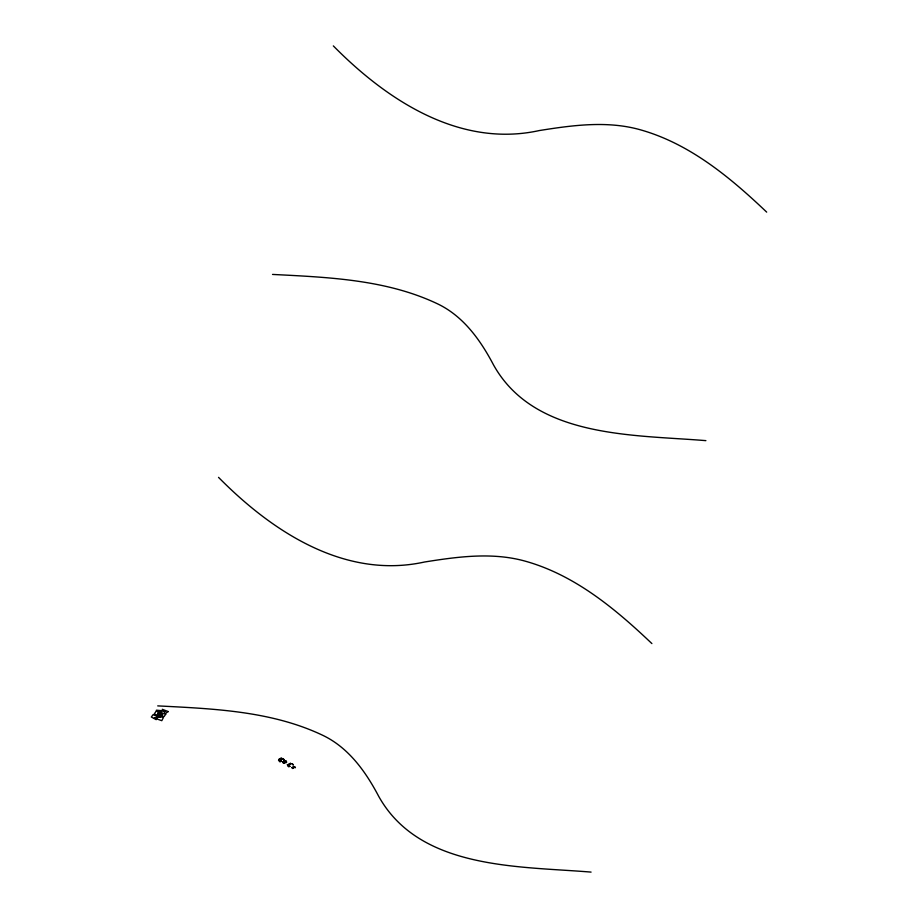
<?xml version="1.0" encoding="UTF-8"?>
<svg xmlns="http://www.w3.org/2000/svg" width="918" height="918" viewBox="0 0 918 918"><rect width="100%" height="100%" fill="white"/><g stroke="black" fill="none" stroke-linecap="round" stroke-linejoin="round"><path stroke-width="1.38" d="M284.729 762.732L283.834 761.274C287.231 763.891 281.528 763.581 283.673 762.135C286.221 763.122 281.987 763.776 283.364 761.366L283.628 762.996L283.536 761.263M283.169 758.647L282.388 758.624L284.362 759.725M283.387 761.343L283.237 762.514M279.967 760.609C277.993 761.768 281.665 762.617 281.126 760.46M282.48 758.658L284.087 759.668M284.947 761.917L286.427 762.456L285.395 762.238L284.844 760.976L285.923 762.514L284.913 760.907M283.226 762.261L284.396 762.101M280.828 761.217L279.416 761.389L280.919 761.114M281.792 758.417L281.011 758.716M280.747 761.309L280.346 760.448M280.759 760.976L281.08 760.391M290.467 763.374L289.296 763.787L290.386 763.742M280.931 758.681C283.903 758.968 277.764 758.463 281.574 758.245M291.465 763.627L292.199 763.833M290.662 763.833L289.193 763.971L290.616 763.363M280.254 759.393L278.51 760.207L280.231 759.289L278.82 760.047L278.693 759.404L280.346 759.094M279.405 759.989L279.806 759.278M281.356 758.681L280.357 758.658M281.356 758.486L281.39 758.394M292.67 764.017L293.473 765.061L292.372 764.338M280.288 758.624L280.816 758.601M272.531 274.425C327.91 277.282 385.744 279.451 436.784 303.479C463.051 315.677 480.355 339.901 493.459 364.802C534.425 438.368 633.443 434.65 705.885 440.64M157.724 705.885C213.114 708.742 270.936 710.911 321.977 734.939C348.243 747.137 365.548 771.361 378.664 796.262C419.629 869.828 518.636 866.11 591.077 872.1M285.773 761.366C283.123 763.283 289.514 762.72 285.039 760.747L286.29 761.642M286.175 761.55L284.993 760.781M766.679 212.115C730.418 177.633 690.152 144.023 641.131 130.012C607.842 120.396 572.878 125.215 539.325 130.551C459.689 148.062 386.811 100.131 333.337 45.9M651.883 643.575C615.622 609.093 575.345 575.483 526.335 561.472C493.035 551.856 458.082 556.675 424.518 562.011C344.893 579.522 272.015 531.591 218.53 477.36M283.777 761.32L284.557 762.261M158.562 716.912L160.122 717.268L158.562 716.912M159.078 710.991L160.639 711.358L159.078 710.957M163.633 710.67L165.194 711.037L163.633 710.67M292.05 767.655C293.163 770.248 294.655 765.887 292.199 767.345C294.873 767.678 292.05 768.481 292.05 767.655M293.921 767C296.124 769.215 295.642 765.956 293.944 766.897M154.419 718.014L155.968 718.415L154.431 717.991M288.367 766.519L289.939 766.392L288.378 766.496L289.181 765.658L289.881 766.197L288.378 766.461M160.742 714.984L162.302 715.363L160.742 714.984M157.621 715.879L157.207 719.058L161.797 720.676L163.393 717.566L157.621 715.879M157.839 713.148L159.399 713.538L157.85 713.125M156.714 716.224L156.232 719.666L151.321 717.015L153.088 714.686L156.714 716.224M287.38 764.786L289.021 764.935L287.793 765.463L288.929 764.522L287.391 764.751M165.768 714.066L164.104 716.568L158.435 715.042L164.196 713.538L165.768 714.066M156.404 710.922L154.224 714.009L156.794 714.927L161.614 713.32L156.404 710.922M168.201 711.565L165.102 713.493L162.291 709.293L168.201 711.565M280.288 759.473L278.82 760.047L280.334 759.542M279.428 759.209L280.438 759.209L279.428 759.209M280.472 759.289L279.565 759.22L280.472 759.289M161.901 710.681L156.416 710.199L162.004 712.793L161.901 710.681M286.06 761.47L284.924 760.838L286.06 761.47M284.718 762.548L283.834 761.274L284.718 762.548M285.395 762.238L284.729 761.068L285.395 762.238"/></g></svg>
